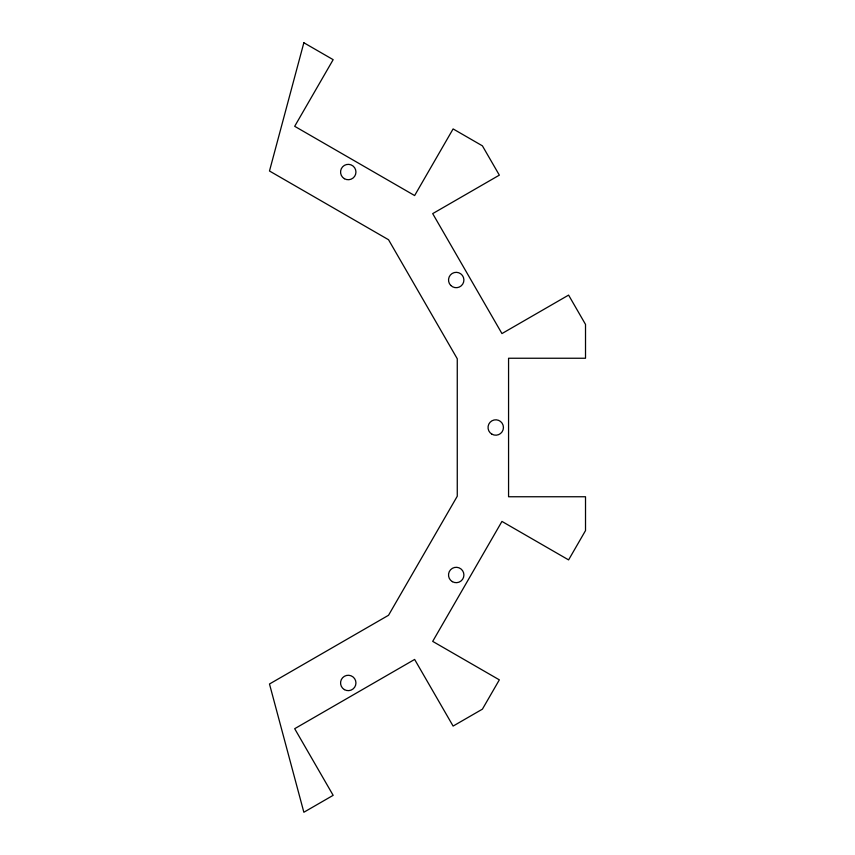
<?xml version="1.0" encoding="UTF-8"?>
<svg xmlns="http://www.w3.org/2000/svg" width="855" height="855" viewBox="0 0 855 855"><rect width="100%" height="100%" fill="white"/><g stroke="black" fill="none" stroke-linecap="round" stroke-linejoin="round"><path stroke-width="1.28" d="M303.856 42.75L269.485 171L388.533 239.731L457.265 358.769L457.265 496.231L388.533 615.269L269.485 684L303.856 812.25L333.161 795.332L294.686 728.695L414.632 659.44L453.107 726.077L482.412 709.158L499.341 679.853L432.694 641.378L501.949 521.422L568.596 559.897L585.515 530.592L585.515 496.755L508.565 496.755L508.565 358.245L585.515 358.245L585.515 324.408L568.596 295.103L501.949 333.578L432.694 213.622L499.341 175.147L482.412 145.842L453.107 128.923L414.632 195.56L294.686 126.305L333.161 59.668L303.856 42.75M344.405 689.622A7.695 7.695 0 0 0 355.947 682.953A7.695 7.695 0 0 0 344.405 676.294A7.695 7.695 0 0 0 344.405 689.622M452.37 581.657A7.695 7.695 0 0 0 463.912 574.988A7.695 7.695 0 0 0 452.37 568.319A7.695 7.695 0 0 0 452.37 581.657M491.892 434.169A7.695 7.695 0 0 0 503.435 427.5A7.695 7.695 0 0 0 491.892 420.831A7.695 7.695 0 0 0 491.892 434.169M450.777 285.452A7.695 7.695 0 0 0 463.645 282A7.695 7.695 0 0 0 454.229 272.585A7.695 7.695 0 0 0 450.777 285.452M344.405 178.706A7.695 7.695 0 0 0 355.947 172.047A7.695 7.695 0 0 0 344.405 165.378A7.695 7.695 0 0 0 344.405 178.706"/></g></svg>
